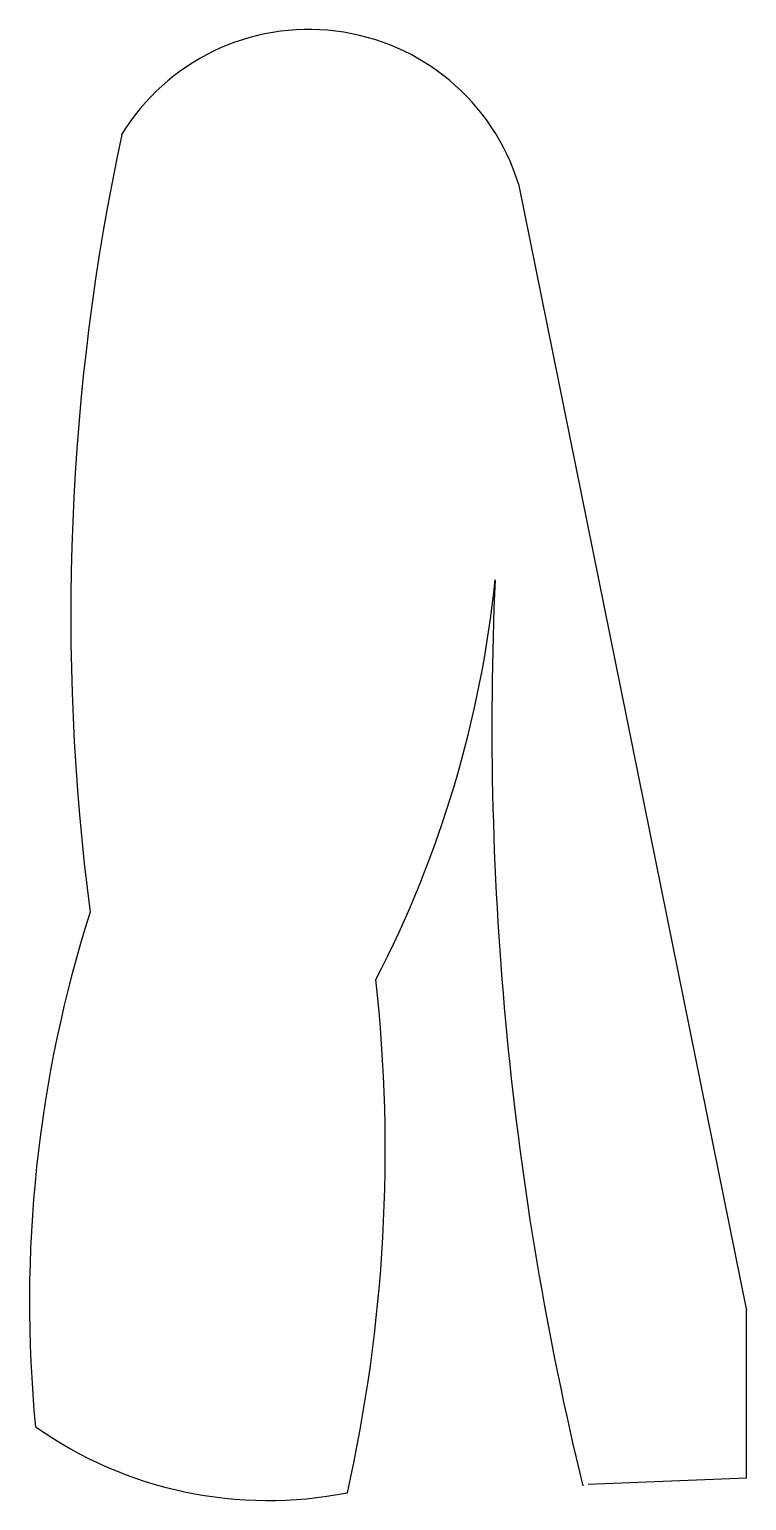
# Model space of a CAD drawing. Header units: millimetres. Extents: x -1.4 to 14.7, y -5.6 to 27.6.
import ezdxf

# ---------------------------------------------------------------- set-up
doc = ezdxf.new("R2010")
doc.units = ezdxf.units.MM
doc.layers.add('Corte exterior', color=1, linetype='Continuous', true_color=0xff0000)

msp = doc.modelspace()

# ---------------------------------------------------------------- linework, layer by layer
at = {"layer": 'Corte exterior'}
for p, q in [((9.586, 24.133), (14.735, -1.304)), ((14.735, -5.091), (14.735, -1.304)), ((14.735, -5.091), (11.16, -5.234))]:
    msp.add_line(p, q, dxfattribs=at)
for centre, radius, start, end in [((4.858, 22.669), 4.95, 17.2022, 148.6264), ((51.26, 14.391), 51.775, 167.898, 187.4375), ((-15.983, 17.741), 25.172, 332.6303, 354.1937), ((82.029, 11.923), 73.042, 177.43286, 193.60851), ((27.603, -1.125), 29.051, 162.3386, 185.5435), ((-28.873, 2.316), 35.454, 347.3954, 6.2378), ((3.943, 3.529), 9.125, 234.8377, 281.2725)]:
    msp.add_arc(centre, radius, start, end, dxfattribs=at)

doc.saveas('drawing.dxf')
